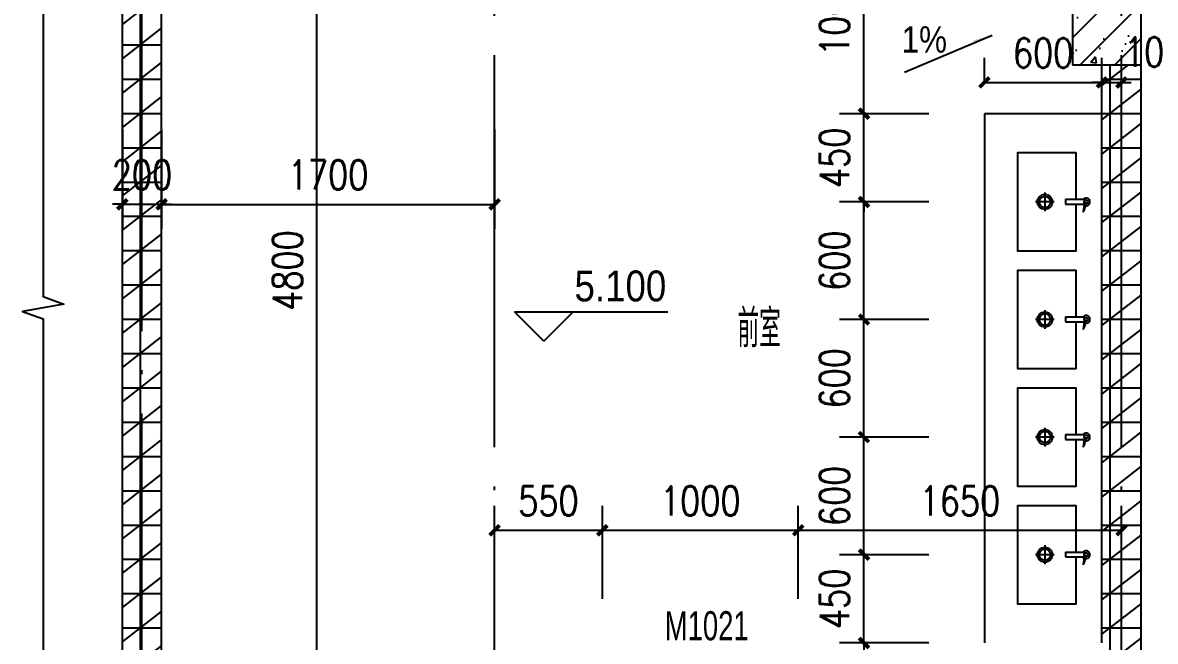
# Model space of a CAD drawing. Extents: x 718358 to 1668613, y -348838 to -159582.
# Drawn here: x 835698 to 841480, y -186443 to -183287 of the extents above; entities that cross this region are included whole.
import ezdxf

# ---------------------------------------------------------------- set-up
doc = ezdxf.new("R2010")
doc.units = 0
doc.header["$LTSCALE"] = 1000
doc.linetypes.add('DOTE', pattern=[2.42, 2, -0.2, 0.02, -0.2])
for name, color, linetype in [('建-厨卫用具', 66, 'Continuous'), ('建-墙体', 2, 'Continuous'), ('建-尺寸', 73, 'Continuous'), ('建-影线', 8, 'Continuous'), ('建-房间名', 7, 'Continuous'), ('建-柱子', 6, 'Continuous'), ('建-标高', 3, 'Continuous'), ('建-符号', 3, 'Continuous'), ('建-符号说明', 7, 'Continuous'), ('建-轴网', 14, 'DOTE'), ('建-门窗-编号', 7, 'Continuous')]:
    doc.layers.add(name, color=color, linetype=linetype)
doc.styles.add('_TCH_DIM', font='gt单线西文.shx', dxfattribs={"width": 0.8, "bigfont": 'gt单线中文.shx'})
doc.styles.add('_TCH_WINDOW', font='gt单线西文.shx', dxfattribs={"height": 3.5, "bigfont": 'gt单线中文.shx'})
doc.styles.add('DIM_FONT', font='SIMPLEX.shx', dxfattribs={"width": 0.8, "bigfont": 'GBCBIG.shx'})
doc.dimstyles.new('DIMN50', dxfattribs={"dimscale": 0.5, "dimtxt": 300, "dimasz": 100, "dimexe": 250, "dimexo": 300, "dimgap": 150, "dimtad": 1, "dimdec": 0, "dimzin": 0, "dimdsep": 46, "dimtxsty": 'DIM_FONT', "dimblk": 'ARCHTICK', "dimcen": 0.09, "dimdle": 1, "dimclrt": 7, "dimazin": 2, "dimtfac": 1, "dimtdec": 0, "dimtix": 1, "dimtmove": 2, "dimatfit": 3, "dimldrblk": 'ARCHTICK', "dimfxl": 1, "dimtolj": 1, "dimtzin": 0, "dimarcsym": 0})
pattern_1 = [(0, (0, 0), (0, 175), []), (37.875, (200, 0), (-84.807639, 109.038328), []), (90, (200, 0), (-225, 1e-14), [])]

# ---------------------------------------------------------------- blocks, each defined once
blk = doc.blocks.new('wash01')
for p, q in [((236.5, 244.3), (236.5, 338.9)), ((261.5, 244.3), (261.5, 338.9)), ((236.5, 244.3), (261.5, 244.3))]:
    blk.add_line(p, q)
at = {"color": 8}
for p, q in [((250, 187.9), (250, 91.9)), ((202, 139.9), (298, 139.9))]:
    blk.add_line(p, q, dxfattribs=at)
blk.add_lwpolyline([(236.5, 300), (0, 300), (0, 0), (500, 0), (500, 300), (261.5, 300)])
blk.add_circle((250, 350), 10)
for radius in [38.4, 28.8]:
    blk.add_circle((250, 139.9), radius, dxfattribs=at)
for centre, radius, start, end in [((250, 350), 20, 353.28311, 227.39686), ((303.7, 438.5), 103.5, 238.72569, 268.82766), ((247.9, 246.5), 103.5, 58.72569, 88.82766), ((225, 339.2), 11.5, 358.26407, 37.47254), ((273.9, 337.4), 12.5, 151.5939, 173.25619), ((250, 350), 20, 304.96556, 334.27024)]:
    blk.add_arc(centre, radius, start, end)
blk = doc.blocks.new('_ArchTick')
at = {"color": 0, "linetype": 'ByBlock', "const_width": 0.4}
blk.add_lwpolyline([(-0.5, -0.5), (0.5, 0.5)], dxfattribs=at)
blk = doc.blocks.new('*D2080')
at = {"layer": 'Defpoints', "color": 0, "transparency": 16777216}
for p in [(838657.2, -185876.9), (838107.2, -186376), (838657.2, -186376)]:
    blk.add_point(p, dxfattribs=at)
at = {"layer": '建-尺寸', "color": 0, "lineweight": -2, "transparency": 16777216}
for p, q in [((838107.2, -186226), (838107.2, -185751.9)), ((838657.2, -186226), (838657.2, -185751.9)), ((838106.7, -185876.9), (838657.7, -185876.9))]:
    blk.add_line(p, q, dxfattribs=at)
at = {"layer": '建-尺寸', "color": 0, "lineweight": -2, "transparency": 16777216, "xscale": 50, "yscale": 50, "zscale": 50, "rotation": 180}
blk.add_blockref('_ArchTick', (838107.2, -185876.9), dxfattribs=at)
at = {"layer": '建-尺寸', "color": 0, "lineweight": -2, "transparency": 16777216, "xscale": 50, "yscale": 50, "zscale": 50}
blk.add_blockref('_ArchTick', (838657.2, -185876.9), dxfattribs=at)
at = {"layer": '建-尺寸', "color": 7, "transparency": 16777216, "insert": (838382.2, -185726.9), "char_height": 150, "attachment_point": 5, "style": 'DIM_FONT'}
blk.add_mtext('\\A1;550', dxfattribs=at)
blk = doc.blocks.new('*D2081')
at = {"layer": 'Defpoints', "color": 0, "transparency": 16777216}
for p in [(839657.2, -185876.9), (838657.2, -186376), (839657.2, -186376)]:
    blk.add_point(p, dxfattribs=at)
at = {"layer": '建-尺寸', "color": 0, "lineweight": -2, "transparency": 16777216}
for p, q in [((838657.2, -186226), (838657.2, -185751.9)), ((839657.2, -186226), (839657.2, -185751.9)), ((838656.7, -185876.9), (839657.7, -185876.9))]:
    blk.add_line(p, q, dxfattribs=at)
at = {"layer": '建-尺寸', "color": 0, "lineweight": -2, "transparency": 16777216, "xscale": 50, "yscale": 50, "zscale": 50, "rotation": 180}
blk.add_blockref('_ArchTick', (838657.2, -185876.9), dxfattribs=at)
at = {"layer": '建-尺寸', "color": 0, "lineweight": -2, "transparency": 16777216, "xscale": 50, "yscale": 50, "zscale": 50}
blk.add_blockref('_ArchTick', (839657.2, -185876.9), dxfattribs=at)
at = {"layer": '建-尺寸', "color": 7, "transparency": 16777216, "insert": (839157.2, -185726.9), "char_height": 150, "attachment_point": 5, "style": 'DIM_FONT'}
blk.add_mtext('\\A1;1000', dxfattribs=at)
blk = doc.blocks.new('*D2082')
at = {"layer": 'Defpoints', "color": 0, "transparency": 16777216}
for p in [(841307.2, -185876.9), (839657.2, -186376), (841307.2, -186376)]:
    blk.add_point(p, dxfattribs=at)
at = {"layer": '建-尺寸', "color": 0, "lineweight": -2, "transparency": 16777216}
for p, q in [((839657.2, -186226), (839657.2, -185751.9)), ((841307.2, -186226), (841307.2, -185751.9)), ((839656.7, -185876.9), (841307.7, -185876.9))]:
    blk.add_line(p, q, dxfattribs=at)
at = {"layer": '建-尺寸', "color": 0, "lineweight": -2, "transparency": 16777216, "xscale": 50, "yscale": 50, "zscale": 50, "rotation": 180}
blk.add_blockref('_ArchTick', (839657.2, -185876.9), dxfattribs=at)
at = {"layer": '建-尺寸', "color": 0, "lineweight": -2, "transparency": 16777216, "xscale": 50, "yscale": 50, "zscale": 50}
blk.add_blockref('_ArchTick', (841307.2, -185876.9), dxfattribs=at)
at = {"layer": '建-尺寸', "color": 7, "transparency": 16777216, "insert": (840482.2, -185726.9), "char_height": 150, "attachment_point": 5, "style": 'DIM_FONT'}
blk.add_mtext('\\A1;1650', dxfattribs=at)
blk = doc.blocks.new('*D2083')
at = {"layer": 'Defpoints', "color": 0, "transparency": 16777216}
for p in [(841207.2, -183591.6), (840607.2, -183751.4), (841207.2, -183751.4)]:
    blk.add_point(p, dxfattribs=at)
at = {"layer": '建-尺寸', "color": 0, "lineweight": -2, "transparency": 16777216}
for p, q in [((840607.2, -183601.4), (840607.2, -183466.6)), ((841207.2, -183601.4), (841207.2, -183466.6)), ((840606.7, -183591.6), (841207.7, -183591.6))]:
    blk.add_line(p, q, dxfattribs=at)
at = {"layer": '建-尺寸', "color": 0, "lineweight": -2, "transparency": 16777216, "xscale": 50, "yscale": 50, "zscale": 50, "rotation": 180}
blk.add_blockref('_ArchTick', (840607.2, -183591.6), dxfattribs=at)
at = {"layer": '建-尺寸', "color": 0, "lineweight": -2, "transparency": 16777216, "xscale": 50, "yscale": 50, "zscale": 50}
blk.add_blockref('_ArchTick', (841207.2, -183591.6), dxfattribs=at)
at = {"layer": '建-尺寸', "color": 7, "transparency": 16777216, "insert": (840907.2, -183441.6), "char_height": 150, "attachment_point": 5, "style": 'DIM_FONT'}
blk.add_mtext('\\A1;600', dxfattribs=at)
blk = doc.blocks.new('*D2084')
at = {"layer": 'Defpoints', "color": 0, "transparency": 16777216}
for p in [(841307.2, -183591.6), (841207.2, -183751.4), (841307.2, -183751.4)]:
    blk.add_point(p, dxfattribs=at)
at = {"layer": '建-尺寸', "color": 0, "lineweight": -2, "transparency": 16777216}
for p, q in [((841207.2, -183601.4), (841207.2, -183466.6)), ((841307.2, -183601.4), (841307.2, -183466.6)), ((841207.2, -183591.6), (841157.2, -183591.6)), ((841207.2, -183591.6), (841307.2, -183591.6)), ((841307.2, -183591.6), (841357.2, -183591.6))]:
    blk.add_line(p, q, dxfattribs=at)
at = {"layer": '建-尺寸', "color": 0, "lineweight": -2, "transparency": 16777216, "xscale": 50, "yscale": 50, "zscale": 50}
blk.add_blockref('_ArchTick', (841207.2, -183591.6), dxfattribs=at)
at = {"layer": '建-尺寸', "color": 0, "lineweight": -2, "transparency": 16777216, "xscale": 50, "yscale": 50, "zscale": 50, "rotation": 180}
blk.add_blockref('_ArchTick', (841307.2, -183591.6), dxfattribs=at)
at = {"layer": '建-尺寸', "color": 7, "transparency": 16777216, "insert": (841473.8, -183436.6), "char_height": 150, "attachment_point": 5, "style": 'DIM_FONT'}
blk.add_mtext('\\A1;100', dxfattribs=at)
blk = doc.blocks.new('*D2089')
at = {"layer": 'Defpoints', "color": 0, "transparency": 16777216}
for p in [(839992.7, -186001.5), (840473.3, -186001.5), (840473.3, -186451.5)]:
    blk.add_point(p, dxfattribs=at)
at = {"layer": '建-尺寸', "color": 0, "lineweight": -2, "transparency": 16777216}
for p, q in [((839992.7, -186001.5), (839992.7, -185951.5)), ((840323.3, -186001.5), (839867.7, -186001.5)), ((839992.7, -186451.5), (839992.7, -186001.5)), ((840323.3, -186451.5), (839867.7, -186451.5)), ((839992.7, -186451.5), (839992.7, -186501.5))]:
    blk.add_line(p, q, dxfattribs=at)
at = {"layer": '建-尺寸', "color": 0, "lineweight": -2, "transparency": 16777216, "xscale": 50, "yscale": 50, "zscale": 50}
for p, rotation in [((839992.7, -186001.5), 270), ((839992.7, -186451.5), 90)]:
    blk.add_blockref('_ArchTick', p, dxfattribs=dict(at, rotation=rotation))
at = {"layer": '建-尺寸', "color": 7, "transparency": 16777216, "insert": (839842.7, -186226.5), "char_height": 150, "attachment_point": 5, "rotation": 90, "style": 'DIM_FONT'}
blk.add_mtext('\\A1;450', dxfattribs=at)
blk = doc.blocks.new('*D2090')
at = {"layer": 'Defpoints', "color": 0, "transparency": 16777216}
for p in [(839992.7, -185401.5), (840473.3, -185401.5), (840473.3, -186001.5)]:
    blk.add_point(p, dxfattribs=at)
at = {"layer": '建-尺寸', "color": 0, "lineweight": -2, "transparency": 16777216}
for p, q in [((840323.3, -185401.5), (839867.7, -185401.5)), ((839992.7, -186002), (839992.7, -185401)), ((840323.3, -186001.5), (839867.7, -186001.5))]:
    blk.add_line(p, q, dxfattribs=at)
at = {"layer": '建-尺寸', "color": 0, "lineweight": -2, "transparency": 16777216, "xscale": 50, "yscale": 50, "zscale": 50}
for p, rotation in [((839992.7, -185401.5), 90), ((839992.7, -186001.5), 270)]:
    blk.add_blockref('_ArchTick', p, dxfattribs=dict(at, rotation=rotation))
at = {"layer": '建-尺寸', "color": 7, "transparency": 16777216, "insert": (839842.7, -185701.5), "char_height": 150, "attachment_point": 5, "rotation": 90, "style": 'DIM_FONT'}
blk.add_mtext('\\A1;600', dxfattribs=at)
blk = doc.blocks.new('*D2091')
at = {"layer": 'Defpoints', "color": 0, "transparency": 16777216}
for p in [(839992.7, -184801.4), (840473.3, -184801.4), (840473.3, -185401.5)]:
    blk.add_point(p, dxfattribs=at)
at = {"layer": '建-尺寸', "color": 0, "lineweight": -2, "transparency": 16777216}
for p, q in [((840323.3, -184801.4), (839867.7, -184801.4)), ((839992.7, -185402), (839992.7, -184800.9)), ((840323.3, -185401.5), (839867.7, -185401.5))]:
    blk.add_line(p, q, dxfattribs=at)
at = {"layer": '建-尺寸', "color": 0, "lineweight": -2, "transparency": 16777216, "xscale": 50, "yscale": 50, "zscale": 50}
for p, rotation in [((839992.7, -184801.4), 90), ((839992.7, -185401.5), 270)]:
    blk.add_blockref('_ArchTick', p, dxfattribs=dict(at, rotation=rotation))
at = {"layer": '建-尺寸', "color": 7, "transparency": 16777216, "insert": (839842.7, -185101.5), "char_height": 150, "attachment_point": 5, "rotation": 90, "style": 'DIM_FONT'}
blk.add_mtext('\\A1;600', dxfattribs=at)
blk = doc.blocks.new('*D2092')
at = {"layer": 'Defpoints', "color": 0, "transparency": 16777216}
for p in [(839992.7, -184201.4), (840473.3, -184201.4), (840473.3, -184801.4)]:
    blk.add_point(p, dxfattribs=at)
at = {"layer": '建-尺寸', "color": 0, "lineweight": -2, "transparency": 16777216}
for p, q in [((840323.3, -184201.4), (839867.7, -184201.4)), ((839992.7, -184801.9), (839992.7, -184200.9)), ((840323.3, -184801.4), (839867.7, -184801.4))]:
    blk.add_line(p, q, dxfattribs=at)
at = {"layer": '建-尺寸', "color": 0, "lineweight": -2, "transparency": 16777216, "xscale": 50, "yscale": 50, "zscale": 50}
for p, rotation in [((839992.7, -184201.4), 90), ((839992.7, -184801.4), 270)]:
    blk.add_blockref('_ArchTick', p, dxfattribs=dict(at, rotation=rotation))
at = {"layer": '建-尺寸', "color": 7, "transparency": 16777216, "insert": (839842.7, -184501.4), "char_height": 150, "attachment_point": 5, "rotation": 90, "style": 'DIM_FONT'}
blk.add_mtext('\\A1;600', dxfattribs=at)
blk = doc.blocks.new('*D2093')
at = {"layer": 'Defpoints', "color": 0, "transparency": 16777216}
for p in [(839992.7, -183751.4), (840473.3, -183751.4), (840473.3, -184201.4)]:
    blk.add_point(p, dxfattribs=at)
at = {"layer": '建-尺寸', "color": 0, "lineweight": -2, "transparency": 16777216}
for p, q in [((839992.7, -183751.4), (839992.7, -183701.4)), ((840323.3, -183751.4), (839867.7, -183751.4)), ((839992.7, -184201.4), (839992.7, -183751.4)), ((840323.3, -184201.4), (839867.7, -184201.4)), ((839992.7, -184201.4), (839992.7, -184251.4))]:
    blk.add_line(p, q, dxfattribs=at)
at = {"layer": '建-尺寸', "color": 0, "lineweight": -2, "transparency": 16777216, "xscale": 50, "yscale": 50, "zscale": 50}
for p, rotation in [((839992.7, -183751.4), 270), ((839992.7, -184201.4), 90)]:
    blk.add_blockref('_ArchTick', p, dxfattribs=dict(at, rotation=rotation))
at = {"layer": '建-尺寸', "color": 7, "transparency": 16777216, "insert": (839842.7, -183976.4), "char_height": 150, "attachment_point": 5, "rotation": 90, "style": 'DIM_FONT'}
blk.add_mtext('\\A1;450', dxfattribs=at)
blk = doc.blocks.new('*D2094')
at = {"layer": 'Defpoints', "color": 0, "transparency": 16777216}
for p in [(839992.7, -182751.5), (840473.3, -182751.5), (840473.3, -183751.4)]:
    blk.add_point(p, dxfattribs=at)
at = {"layer": '建-尺寸', "color": 0, "lineweight": -2, "transparency": 16777216}
for p, q in [((840323.3, -182751.5), (839867.7, -182751.5)), ((839992.7, -183751.9), (839992.7, -182751)), ((840323.3, -183751.4), (839867.7, -183751.4))]:
    blk.add_line(p, q, dxfattribs=at)
at = {"layer": '建-尺寸', "color": 0, "lineweight": -2, "transparency": 16777216, "xscale": 50, "yscale": 50, "zscale": 50}
for p, rotation in [((839992.7, -182751.5), 90), ((839992.7, -183751.4), 270)]:
    blk.add_blockref('_ArchTick', p, dxfattribs=dict(at, rotation=rotation))
at = {"layer": '建-尺寸', "color": 7, "transparency": 16777216, "insert": (839842.7, -183251.4), "char_height": 150, "attachment_point": 5, "rotation": 90, "style": 'DIM_FONT'}
blk.add_mtext('\\A1;1000', dxfattribs=at)
blk = doc.blocks.new('*D2104')
at = {"layer": 'Defpoints', "color": 0, "transparency": 16777216}
for p in [(837199.8, -182151.5), (837656.4, -182151.5), (837656.4, -186951.5)]:
    blk.add_point(p, dxfattribs=at)
at = {"layer": '建-尺寸', "color": 0, "lineweight": -2, "transparency": 16777216}
for p, q in [((837506.4, -182151.5), (837074.8, -182151.5)), ((837199.8, -186952), (837199.8, -182151)), ((837506.4, -186951.5), (837074.8, -186951.5))]:
    blk.add_line(p, q, dxfattribs=at)
at = {"layer": '建-尺寸', "color": 0, "lineweight": -2, "transparency": 16777216, "xscale": 50, "yscale": 50, "zscale": 50}
for p, rotation in [((837199.8, -182151.5), 90), ((837199.8, -186951.5), 270)]:
    blk.add_blockref('_ArchTick', p, dxfattribs=dict(at, rotation=rotation))
at = {"layer": '建-尺寸', "color": 7, "transparency": 16777216, "insert": (837049.8, -184551.5), "char_height": 150, "attachment_point": 5, "rotation": 90, "style": 'DIM_FONT'}
blk.add_mtext('\\A1;4800', dxfattribs=at)
blk = doc.blocks.new('*D3369')
at = {"layer": 'Defpoints', "color": 0, "transparency": 16777216}
for p in [(836207.2, -183682.5), (836407.2, -183682.5), (836407.2, -184213.7)]:
    blk.add_point(p, dxfattribs=at)
at = {"layer": '建-尺寸', "color": 0, "lineweight": -2, "transparency": 16777216}
for p, q in [((836207.2, -183832.5), (836207.2, -184338.7)), ((836407.2, -183832.5), (836407.2, -184338.7)), ((836207.2, -184213.7), (836157.2, -184213.7)), ((836207.2, -184213.7), (836407.2, -184213.7)), ((836407.2, -184213.7), (836457.2, -184213.7))]:
    blk.add_line(p, q, dxfattribs=at)
at = {"layer": '建-尺寸', "color": 0, "lineweight": -2, "transparency": 16777216, "xscale": 50, "yscale": 50, "zscale": 50}
blk.add_blockref('_ArchTick', (836207.2, -184213.7), dxfattribs=at)
at = {"layer": '建-尺寸', "color": 0, "lineweight": -2, "transparency": 16777216, "xscale": 50, "yscale": 50, "zscale": 50, "rotation": 180}
blk.add_blockref('_ArchTick', (836407.2, -184213.7), dxfattribs=at)
at = {"layer": '建-尺寸', "color": 7, "transparency": 16777216, "insert": (836307.2, -184063.7), "char_height": 150, "attachment_point": 5, "style": 'DIM_FONT'}
blk.add_mtext('\\A1;200', dxfattribs=at)
blk = doc.blocks.new('*D3370')
at = {"layer": 'Defpoints', "color": 0, "transparency": 16777216}
for p in [(836407.2, -183682.5), (838107.2, -183682.5), (838107.2, -184213.8)]:
    blk.add_point(p, dxfattribs=at)
at = {"layer": '建-尺寸', "color": 0, "lineweight": -2, "transparency": 16777216}
for p, q in [((836407.2, -183832.5), (836407.2, -184338.8)), ((838107.2, -183832.5), (838107.2, -184338.8)), ((836406.7, -184213.8), (838107.7, -184213.8))]:
    blk.add_line(p, q, dxfattribs=at)
at = {"layer": '建-尺寸', "color": 0, "lineweight": -2, "transparency": 16777216, "xscale": 50, "yscale": 50, "zscale": 50, "rotation": 180}
blk.add_blockref('_ArchTick', (836407.2, -184213.8), dxfattribs=at)
at = {"layer": '建-尺寸', "color": 0, "lineweight": -2, "transparency": 16777216, "xscale": 50, "yscale": 50, "zscale": 50}
blk.add_blockref('_ArchTick', (838107.2, -184213.8), dxfattribs=at)
at = {"layer": '建-尺寸', "color": 7, "transparency": 16777216, "insert": (837257.2, -184063.8), "char_height": 150, "attachment_point": 5, "style": 'DIM_FONT'}
blk.add_mtext('\\A1;1700', dxfattribs=at)

msp = doc.modelspace()

# ---------------------------------------------------------------- hatches: boundary and pattern name
at = {"layer": '建-影线'}
h = msp.add_hatch(dxfattribs=at)
h.set_pattern_fill('钢筋混凝土', color=256, scale=50, style=0)
h.set_pattern_definition([(45, (0, 0), (-88.388348, 88.388348), []), (50, (0, 0), (358.63009, -31.37607), [37.5, -412.5]), (355, (0, 0), (-69.37567, 376.09607), [30, -330]), (100.4514, (29.9, -2.6), (289.25469, 344.71977), [31.8701, -350.57106]), (46.1842, (0, 100), (533.62052, -82.7595), [56.25, -618.75]), (96.6356, (44.47, 93.1), (467.33135, 487.05894), [47.80514, -525.8565]), (351.1842, (0, 100), (467.33097, 487.0593), [45, -495]), (21, (50, 75), (298.45353, -201.30945), [37.5, -412.5]), (326, (50, 75), (121.65767, 362.57502), [30, -330]), (71.4514, (74.87, 58.22), (420.11131, 161.26525), [31.8701, -350.57106]), (37.5, (0, 0), (6.079928, 166.446927), [0, -326, 0, -335, 0, -331.25]), (7.5, (0, 0), (131.53477, 197.205856), [0, -191, 0, -318.5, 0, -126.25]), (327.5, (-111.5, 0), (266.911218, -11.277436), [0, -125, 0, -390, 0, -517.5]), (317.5, (-161.5, 0), (291.593085, 50.05249), [0, -162.5, 0, -259, 0, -367.5])])
h.paths.add_polyline_path([(841057.2, -181701.5), (841057.3, -183501.5), (841407.2, -183501.5), (841407.2, -181701.5)])
h = msp.add_hatch(dxfattribs=at)
h.set_pattern_fill('空心砖', color=256, scale=50, style=0)
h.set_pattern_definition(pattern_1)
h.paths.add_polyline_path([(836307.2, -186918.1), (836407.2, -186851.5), (836407.2, -182251.5), (836340.5, -182151.5), (836207.2, -182151.5), (836207.2, -186851.5)])
h = msp.add_hatch(dxfattribs=at)
h.set_pattern_fill('空心砖', color=256, scale=50, style=0)
h.set_pattern_definition(pattern_1)
h.paths.add_polyline_path([(841407.2, -183501.5), (841207.2, -183501.5), (841207.2, -186451.5), (841273.9, -186551.5), (841407.2, -186551.5)])
at = {"layer": '建-符号'}
msp.add_hatch(color=256, dxfattribs=at).paths.add_polyline_path([(840647.7, -183350.4), (840555.6, -183389.4), (840550.4, -183377.2)])

# ---------------------------------------------------------------- linework, layer by layer
at = {"layer": '建-厨卫用具'}
for p, q in [((840607.2, -183751.4), (840607.2, -186451.5)), ((841207.2, -183751.4), (840607.2, -183751.4))]:
    msp.add_line(p, q, dxfattribs=at)
at = {"layer": '建-墙体'}
for p, q in [((836207.2, -186851.5), (836207.2, -182151.5)), ((836407.2, -186851.5), (836407.2, -182251.5)), ((841207.2, -186451.5), (841207.2, -183501.5)), ((841407.2, -186551.5), (841407.2, -183501.5))]:
    msp.add_line(p, q, dxfattribs=at)
at = {"layer": '建-柱子'}
for p, q in [((841057.2, -181701.5), (841057.3, -183501.5)), ((841407.2, -183501.5), (841407.2, -181701.5)), ((841057.3, -183501.5), (841407.2, -183501.5))]:
    msp.add_line(p, q, dxfattribs=at)
at = {"layer": '建-标高'}
for p, q in [((838359, -184911.4), (838209, -184761.4)), ((838209, -184761.4), (838991.5, -184761.4)), ((838359, -184911.4), (838509, -184761.4))]:
    msp.add_line(p, q, dxfattribs=at)
at = {"layer": '建-符号'}
for points in [[(835803.2, -176969.4), (835803.2, -184684.8), (835908.2, -184723), (835698.2, -184760), (835803.2, -184797.3), (835803.2, -192512.7)], [(840200.3, -183540.1), (840647.7, -183350.4)]]:
    msp.add_lwpolyline(points, dxfattribs=at)
at = {"layer": '建-轴网'}
for p, q in [((836307.2, -187280.6), (836307.2, -177100.3)), ((838107.2, -192712.6), (838107.2, -177100.3)), ((841307.2, -192712.6), (841307.2, -177100.3))]:
    msp.add_line(p, q, dxfattribs=at)

# ---------------------------------------------------------------- block references
at = {"layer": '建-厨卫用具', "rotation": 270.0001169136287}
for p in [(840776.3, -183951.4), (840776.3, -184551.4), (840776.3, -185151.5), (840776.3, -185751.5)]:
    msp.add_blockref('wash01', p, dxfattribs=at)

# ---------------------------------------------------------------- texts
at = {"layer": '建-房间名', "style": 'DIM_FONT', "width": 0.8}
msp.add_text('前室', height=192.91, dxfattribs=at).set_placement((839346.6, -184943.5))
at = {"layer": '建-符号', "style": '_TCH_DIM', "width": 0.888889}
msp.add_text('1%', height=135, dxfattribs=at).set_placement((840184.5, -183440, 0))
at = {"layer": '建-符号说明', "style": '_TCH_DIM', "width": 0.888889}
msp.add_text('5.100', height=157.5, dxfattribs=at).set_placement((838515.1, -184708.9))
at = {"layer": '建-门窗-编号', "style": '_TCH_WINDOW', "width": 0.705882}
msp.add_text('M1021', height=148.75, rotation=360, dxfattribs=at).set_placement((838975.2, -186438.3))

# ---------------------------------------------------------------- dimensions: what is measured, and where the dimension line sits
at = {"layer": '建-尺寸'}
for p1, p2, distance, picture, middle in [((837656.4, -186951.5), (837656.4, -182151.5), 456.5, '*D2104', (837049.8, -184551.5)), ((840473.3, -183751.4), (840473.3, -182751.5), 480.6, '*D2094', (839842.7, -183251.4)), ((840607.2, -183751.4), (841207.2, -183751.4), 159.8, '*D2083', (840907.2, -183441.6)), ((836207.2, -183682.5), (836407.2, -183682.5), -531.2, '*D3369', (836307.2, -184063.7)), ((836407.2, -183682.5), (838107.2, -183682.5), -531.2, '*D3370', (837257.2, -184063.8)), ((840473.3, -184201.4), (840473.3, -183751.4), 480.6, '*D2093', (839842.7, -183976.4)), ((840473.3, -184801.4), (840473.3, -184201.4), 480.6, '*D2092', (839842.7, -184501.4)), ((840473.3, -185401.5), (840473.3, -184801.4), 480.6, '*D2091', (839842.7, -185101.5)), ((840473.3, -186001.5), (840473.3, -185401.5), 480.6, '*D2090', (839842.7, -185701.5)), ((838107.2, -186376), (838657.2, -186376), 499.1, '*D2080', (838382.2, -185726.9)), ((838657.2, -186376), (839657.2, -186376), 499.1, '*D2081', (839157.2, -185726.9)), ((839657.2, -186376), (841307.2, -186376), 499.1, '*D2082', (840482.2, -185726.9)), ((840473.3, -186451.5), (840473.3, -186001.5), 480.6, '*D2089', (839842.7, -186226.5))]:
    dim = msp.add_aligned_dim(p1=p1, p2=p2, distance=distance, dimstyle='DIMN50', dxfattribs=at)
    dim.commit()
    dim.dimension.update_dxf_attribs({"geometry": picture, "text_midpoint": middle})
dim = msp.add_linear_dim(base=(841307.2, -183591.6), p1=(841207.2, -183751.4), p2=(841307.2, -183751.4), angle=360, dimstyle='DIMN50', dxfattribs=at)
dim.commit()
dim.dimension.update_dxf_attribs({"geometry": '*D2084', "text_midpoint": (841473.8, -183436.6), "dimtype": 161})

doc.saveas('drawing.dxf')
